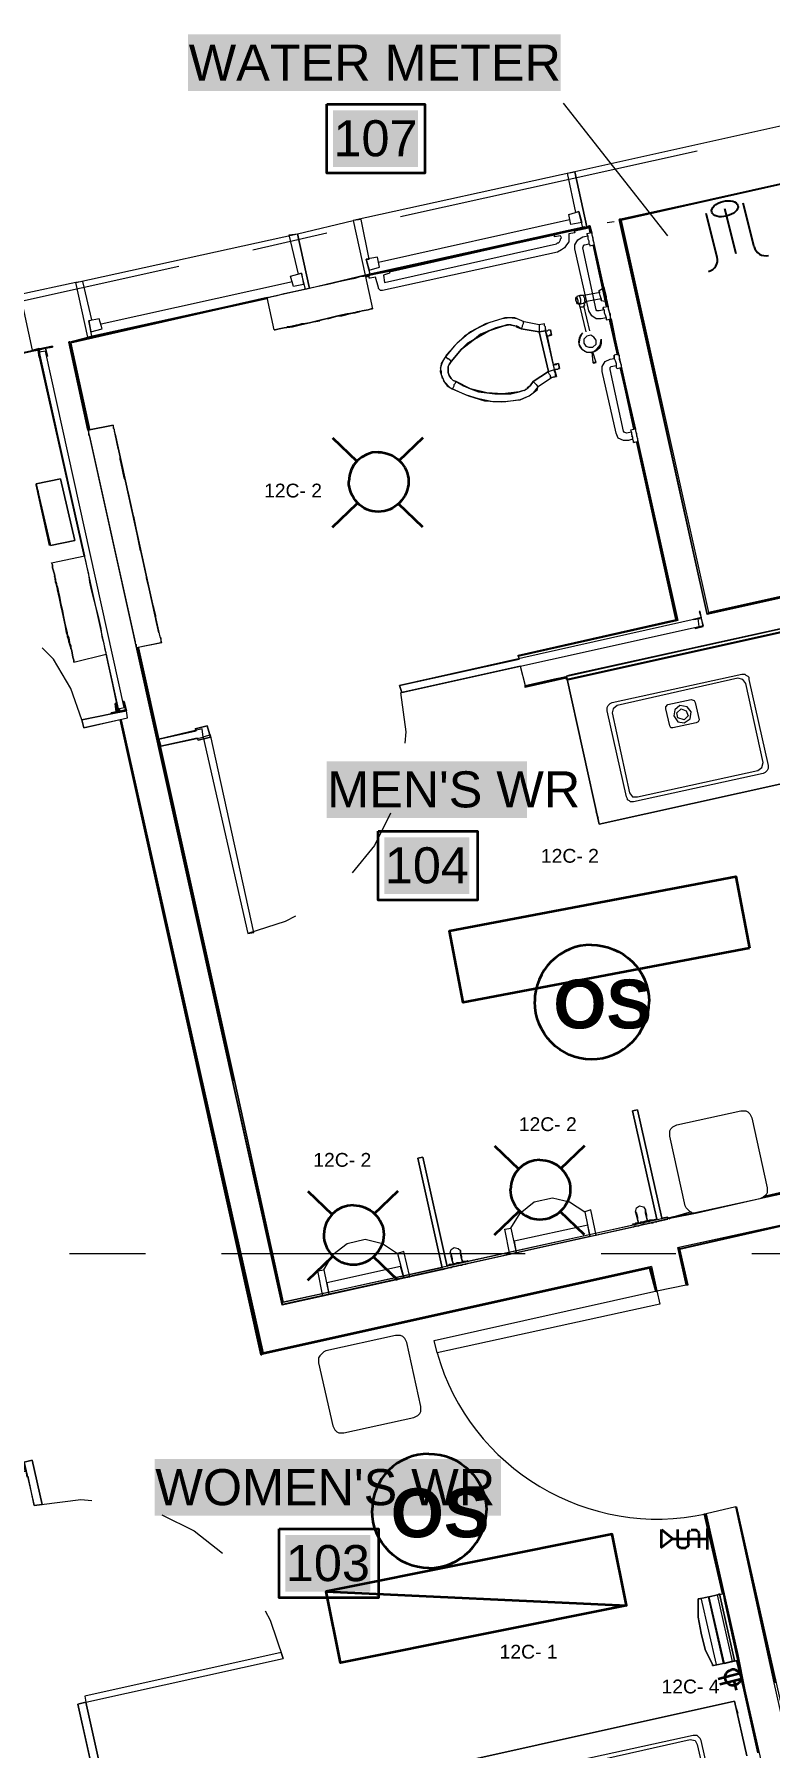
# Model space of a CAD drawing. Header units: inches. Extents: x 14.2 to 49.7, y 0.3 to 22.9.
# Drawn here: x 37.741 to 38.952, y 11.257 to 14.077 of the extents above; entities that cross this region are included whole.
import ezdxf

# ---------------------------------------------------------------- set-up
doc = ezdxf.new("R2010")
doc.units = ezdxf.units.IN
doc.header["$MEASUREMENT"] = 0
for name, color, linetype in [('PDF2_Geometry', 7, 'Continuous'), ('PDF2_Text', 7, 'Continuous'), ('PDF_Text', 7, 'Continuous')]:
    doc.layers.add(name, color=color, linetype=linetype)
doc.layers.add('PDF_Geometry', color=7, linetype='Continuous', true_color=0x777777)
doc.layers.add('PDF_Solid Fills', color=7, linetype='Continuous', true_color=0xffffff)
doc.styles.add('PDF Arial', font='arial.ttf')
doc.styles.add('PDF ArialRoundedMT Bold', font='arialbd.ttf')

msp = doc.modelspace()

# ---------------------------------------------------------------- linework, layer by layer
for p, q in [((38.926, 13.7268), (38.908, 13.7984)), ((38.8654, 13.7098), (38.8474, 13.7815)), ((38.8966, 13.7151), (38.8779, 13.7894))]:
    msp.add_line(p, q)
for centre, start, end in [((38.8464, 13.7051), 284.1049, 14.1049), ((38.9449, 13.7316), 194.1514, 284.1514)]:
    msp.add_arc(centre, 0.0195, start, end)
msp.add_ellipse((38.8779, 13.7894), major_axis=(-0.0216, -0.0054), ratio=0.562044)
at = {"layer": 'PDF2_Geometry', "lineweight": 35}
for points in [[(38.2321, 13.4122), (38.2721, 13.3739)], [(38.3805, 13.4122), (38.3405, 13.3739)], [(38.2321, 13.2656), (38.2721, 13.3039)], [(38.3805, 13.2656), (38.3405, 13.3039)], [(38.4986, 12.2472), (38.5386, 12.2089)], [(38.6469, 12.2472), (38.6069, 12.2089)], [(38.1913, 12.1728), (38.2313, 12.1344)], [(38.3396, 12.1728), (38.2996, 12.1344)], [(38.4986, 12.1005), (38.5386, 12.1389)], [(38.6469, 12.1005), (38.6069, 12.1389)], [(38.1913, 12.0261), (38.2313, 12.0645)], [(38.3396, 12.0261), (38.2996, 12.0645)], [(38.7158, 11.4906), (38.2452, 11.3961), (38.2216, 11.5138), (38.7158, 11.4906), (38.6922, 11.6082), (38.2216, 11.5138)], [(38.7924, 11.6002), (38.8496, 11.6002)], [(38.8005, 11.5914), (38.8005, 11.6156)], [(38.8181, 11.5914), (38.8181, 11.609)], [(38.8313, 11.6149), (38.8225, 11.6149)], [(38.8357, 11.5856), (38.8357, 11.609)], [(38.8496, 11.5827), (38.8496, 11.6171)], [(38.8049, 11.5856), (38.8137, 11.5856)], [(38.8672, 11.3702), (38.9024, 11.3794)], [(38.8696, 11.361), (38.9048, 11.3701)], [(38.8972, 11.3514), (38.8931, 11.3671)]]:
    msp.add_lwpolyline(points, dxfattribs=at)
for points in [[(38.9184, 12.5726), (38.4468, 12.4833), (38.4245, 12.6012), (38.8961, 12.6905)], [(38.7734, 11.6156), (38.7924, 11.6002), (38.7734, 11.5863)]]:
    msp.add_lwpolyline(points, close=True, dxfattribs=at)
for centre, radius, start, end in [((38.3072, 13.3406), 0.0484, 90.0411, 179.9589), ((38.6581, 12.4847), 0.0932, 89.9056, 180.0944), ((38.6572, 12.4856), 0.096, 270.6194, 359.3806), ((38.5736, 12.1755), 0.0484, 90.0411, 179.9589), ((38.2663, 12.1011), 0.0484, 90.0411, 179.9589), ((38.3903, 11.6472), 0.0932, 89.9056, 180.0944), ((38.3894, 11.6481), 0.096, 270.6194, 359.3806), ((38.8915, 11.372), 0.0132, 14.3554, 104.8349)]:
    msp.add_arc(centre, radius, start, end, dxfattribs=at)
for points in [[(38.3071, 13.3889), (38.3338, 13.3889), (38.3571, 13.3673), (38.3571, 13.3406)], [(38.3071, 13.2906), (38.2805, 13.2906), (38.2588, 13.3139), (38.2588, 13.3406)], [(38.3571, 13.3406), (38.3571, 13.3139), (38.3338, 13.2906), (38.3071, 13.2906)], [(38.6582, 12.5778), (38.7099, 12.5778), (38.7532, 12.5362), (38.7532, 12.4845)], [(38.6582, 12.3895), (38.6066, 12.3895), (38.5649, 12.4328), (38.5649, 12.4845)], [(38.5735, 12.2239), (38.6002, 12.2239), (38.6235, 12.2022), (38.6235, 12.1755)], [(38.5735, 12.1255), (38.5469, 12.1255), (38.5252, 12.1489), (38.5252, 12.1755)], [(38.6235, 12.1755), (38.6235, 12.1489), (38.6002, 12.1255), (38.5735, 12.1255)], [(38.2663, 12.1494), (38.293, 12.1494), (38.3163, 12.1278), (38.3163, 12.1011)], [(38.2663, 12.0511), (38.2396, 12.0511), (38.218, 12.0745), (38.218, 12.1011)], [(38.3163, 12.1011), (38.3163, 12.0745), (38.293, 12.0511), (38.2663, 12.0511)], [(38.3905, 11.7404), (38.4421, 11.7404), (38.4855, 11.6987), (38.4855, 11.6471)], [(38.3905, 11.5521), (38.3388, 11.5521), (38.2971, 11.5954), (38.2971, 11.6471)], [(38.8049, 11.5856), (38.802, 11.5863), (38.8005, 11.5885), (38.8005, 11.5914)], [(38.8181, 11.5914), (38.8173, 11.5885), (38.8159, 11.5863), (38.813, 11.5856)], [(38.8181, 11.6098), (38.8181, 11.612), (38.8195, 11.6134), (38.821, 11.6149)], [(38.8305, 11.6149), (38.8327, 11.6142), (38.8342, 11.612), (38.8349, 11.6098)], [(38.879, 11.3687), (38.8771, 11.3759), (38.881, 11.3829), (38.8881, 11.3848)], [(38.8947, 11.3595), (38.8875, 11.3577), (38.8808, 11.3616), (38.879, 11.3687)], [(38.9042, 11.3753), (38.9061, 11.3682), (38.9018, 11.3614), (38.8947, 11.3595)]]:
    msp.add_open_spline(points, degree=3, dxfattribs=at)
at = {"layer": 'PDF_Geometry', "color": 7, "lineweight": 35}
for points in [[(38.2225, 13.9615), (38.3841, 13.9615), (38.3841, 13.8482), (38.2225, 13.8482)], [(38.3072, 12.765), (38.4705, 12.765), (38.4705, 12.6516), (38.3072, 12.6516)], [(38.1441, 11.6166), (38.3075, 11.6166), (38.3075, 11.5033), (38.1441, 11.5033)]]:
    msp.add_lwpolyline(points, close=True, dxfattribs=at)
at = {"layer": 'PDF_Geometry', "lineweight": 18}
for points in [[(38.5408, 13.0366), (38.5491, 13.0049), (38.8358, 13.0683), (39.2274, 13.1549), (39.4257, 12.2683), (39.3841, 12.26), (39.3957, 12.2116), (39.4357, 12.22), (39.5457, 11.7266), (39.5941, 11.7366), (39.4841, 12.2316), (39.8807, 12.3199), (40.099, 11.335), (40.1524, 11.3467), (39.9274, 12.3549), (39.7691, 13.0649), (40.1307, 13.1449), (40.1157, 13.2149), (39.7541, 13.1332), (39.5707, 13.9649)], [(39.7491, 12.8849), (39.8657, 12.3666), (39.4724, 12.28), (39.2657, 13.2149), (39.2174, 13.2032), (38.8491, 13.1216), (38.7041, 13.7716), (39.0708, 13.8532), (39.0508, 13.9432), (38.6308, 13.8499), (38.6508, 13.7599), (38.6558, 13.7616), (38.8008, 13.1116), (38.5374, 13.0533), (38.5391, 13.0483)], [(37.8841, 12.9483), (38.1175, 11.9066), (38.1641, 11.9166), (38.7574, 12.0483), (38.7658, 12.0083), (38.8141, 12.0183), (38.8008, 12.08), (39.0291, 12.13), (39.0191, 12.1783), (38.7891, 12.1283), (38.7408, 12.1166), (38.1491, 11.985), (37.7975, 13.5699), (37.8291, 13.5782), (37.8091, 13.6682), (37.7175, 13.6482), (37.7375, 13.5566), (37.7491, 13.5599), (37.7491, 13.5582)], [(37.7491, 13.5566), (37.7508, 13.5532)], [(37.8808, 12.9666), (37.8825, 12.9633)]]:
    msp.add_lwpolyline(points, dxfattribs=at)
at = {"layer": 'PDF_Geometry', "color": 7, "lineweight": 18}
msp.add_lwpolyline([(38.7841, 13.7449), (38.6124, 13.9632)], dxfattribs=at)
at = {"layer": 'PDF_Geometry', "lineweight": 9}
for points in [[(38.3441, 13.7766), (38.8324, 13.8849)], [(38.6474, 13.7599), (38.2858, 13.6799), (38.6508, 13.7599), (38.6308, 13.8499), (38.2658, 13.7699), (38.2858, 13.6799), (38.2975, 13.6249)], [(38.7858, 13.7899), (39.0708, 13.8532), (39.0708, 13.8516), (38.7041, 13.7716), (38.8491, 13.1216)], [(39.2641, 13.2166), (38.8508, 13.1249), (38.8508, 13.1232), (38.8491, 13.1232), (38.7058, 13.7716), (39.0708, 13.8516), (38.7074, 13.7699), (38.8508, 13.1249), (38.8508, 13.1232), (38.8491, 13.1232), (38.7058, 13.7732)], [(38.2925, 13.6799), (38.2858, 13.6782), (38.6558, 13.7599), (38.6574, 13.7499), (38.6541, 13.7616)], [(38.6558, 13.7616), (38.6591, 13.7499), (38.6508, 13.7482)], [(38.6841, 13.7666), (38.6958, 13.7682)], [(38.1008, 13.7216), (38.2225, 13.7499)], [(38.3258, 13.6866), (38.5974, 13.7466), (38.3258, 13.6849)], [(38.6558, 13.7599), (38.6291, 13.7549)], [(38.6308, 13.7532), (38.6541, 13.7582), (38.6558, 13.7499)], [(38.6824, 13.6099), (38.6741, 13.6082), (38.6658, 13.6082), (38.6591, 13.6132), (38.6541, 13.6216), (38.6308, 13.7232), (38.6308, 13.7299), (38.6358, 13.7382), (38.6441, 13.7432), (38.6524, 13.7449), (38.6508, 13.7482), (38.6524, 13.7449), (38.6524, 13.7399), (38.6541, 13.7366), (38.6541, 13.7316), (38.6558, 13.7299), (38.6558, 13.7282), (38.6624, 13.7299), (38.6858, 13.6282), (38.6774, 13.6266)], [(38.6591, 13.7499), (38.6591, 13.7466), (38.6608, 13.7416), (38.6608, 13.7382), (38.6624, 13.7332), (38.6624, 13.7316), (38.6624, 13.7299)], [(38.6791, 13.6232), (38.6708, 13.6216), (38.6674, 13.6216), (38.6658, 13.6232), (38.6441, 13.7249), (38.6458, 13.7299), (38.6474, 13.7299), (38.6541, 13.7316), (38.6558, 13.7299), (38.6558, 13.7282)], [(38.6608, 13.7299), (38.6824, 13.6282)], [(37.4908, 13.5866), (37.9791, 13.6949)], [(38.1241, 13.6432), (38.1258, 13.6432), (38.1325, 13.6449), (38.1408, 13.6466), (38.1525, 13.6499), (38.1675, 13.6532), (38.1825, 13.6566), (38.2291, 13.6666), (38.2425, 13.6699), (38.2575, 13.6732), (38.2691, 13.6749), (38.2791, 13.6782), (38.2841, 13.6782), (38.2858, 13.6799)], [(38.2925, 13.6782), (38.2875, 13.6766)], [(38.6724, 13.6516), (38.6458, 13.6466), (38.6391, 13.6466), (38.6341, 13.6449), (38.6341, 13.6432), (38.6324, 13.6432)], [(38.6474, 13.6366), (38.6741, 13.6416), (38.6741, 13.6382), (38.6741, 13.6416), (38.6724, 13.6466), (38.6708, 13.6532), (38.6708, 13.6549), (38.6791, 13.6599)], [(38.6708, 13.6549), (38.6708, 13.6532)], [(37.9491, 13.0749), (37.9091, 13.0666), (37.9091, 13.0683), (37.9091, 13.0699), (37.9091, 13.0716), (37.9075, 13.0733), (37.9075, 13.0766), (37.8325, 13.4149), (37.8308, 13.4166), (37.8308, 13.4199), (37.8308, 13.4216), (37.8308, 13.4232), (37.8291, 13.4249), (37.7975, 13.5699), (38.1241, 13.6416), (37.7991, 13.5699), (37.8308, 13.4249), (37.7991, 13.5716)], [(38.1241, 13.6416), (37.8008, 13.5682), (37.8325, 13.4249)], [(38.1358, 13.5899), (38.1241, 13.6432), (37.8575, 13.5832)], [(38.6341, 13.6449), (38.6341, 13.6432), (38.6358, 13.6382), (38.6358, 13.6349), (38.6374, 13.6316), (38.6424, 13.6332), (38.6491, 13.6349), (38.6474, 13.6366), (38.6474, 13.6416), (38.6458, 13.6449), (38.6458, 13.6466)], [(38.6341, 13.6332), (38.6358, 13.6332)], [(38.6374, 13.6332), (38.6391, 13.6282), (38.6491, 13.5866)], [(38.6408, 13.6349), (38.6408, 13.6399), (38.6391, 13.6449), (38.6391, 13.6466)], [(38.6391, 13.6282), (38.6408, 13.6282), (38.6458, 13.6282), (38.6474, 13.6299), (38.6458, 13.6349)], [(38.6558, 13.5882), (38.6458, 13.6299)], [(38.6741, 13.6382), (38.6841, 13.6366)], [(38.6774, 13.6249), (38.6774, 13.6266), (38.6774, 13.6249), (38.6791, 13.6232), (38.6791, 13.6182), (38.6808, 13.6149), (38.6824, 13.6099), (38.6824, 13.6066), (38.6908, 13.6082), (38.7024, 13.5499), (38.6958, 13.5482)], [(38.6858, 13.6282), (38.6858, 13.6266), (38.6858, 13.6249), (38.6874, 13.6199), (38.6891, 13.6166), (38.6891, 13.6116), (38.6891, 13.6082), (38.6908, 13.6082)], [(38.5824, 13.5916), (38.5824, 13.5882), (38.5824, 13.5916), (38.5824, 13.5949), (38.5808, 13.5966), (38.5808, 13.5982), (38.5808, 13.5999), (38.5724, 13.5982), (38.5474, 13.6032), (38.5324, 13.6099), (38.5158, 13.6099), (38.5108, 13.6082), (38.4841, 13.5999), (38.4591, 13.5866), (38.4374, 13.5682), (38.4191, 13.5482), (38.4174, 13.5449), (38.4108, 13.5349), (38.4091, 13.5216), (38.4108, 13.5166), (38.4158, 13.5049), (38.4258, 13.4949), (38.4291, 13.4932), (38.4558, 13.4816), (38.4824, 13.4732), (38.5108, 13.4716), (38.5391, 13.4749), (38.5408, 13.4749), (38.5558, 13.4816), (38.5691, 13.4916), (38.5708, 13.4966), (38.5924, 13.5116), (38.6008, 13.5132), (38.5991, 13.5132), (38.5991, 13.5149), (38.5991, 13.5166), (38.5991, 13.5182), (38.5974, 13.5216), (38.5974, 13.5249), (38.6058, 13.5266), (38.6041, 13.5266), (38.6024, 13.5249), (38.6008, 13.5249), (38.5991, 13.5249), (38.5974, 13.5249), (38.5958, 13.5332), (38.5858, 13.5799), (38.5824, 13.5882), (38.5724, 13.5866), (38.5874, 13.5216), (38.5974, 13.5249), (38.5824, 13.5882), (38.5858, 13.5882), (38.5874, 13.5899), (38.5891, 13.5899), (38.5908, 13.5899), (38.5924, 13.5816), (38.5908, 13.5899)], [(38.5474, 13.6032), (38.5358, 13.6082), (38.5241, 13.6099), (38.5108, 13.6082), (38.4891, 13.6016), (38.4691, 13.5916), (38.4491, 13.5799), (38.4324, 13.5632), (38.4174, 13.5449), (38.4191, 13.5449), (38.4208, 13.5432), (38.4224, 13.5432), (38.4241, 13.5416), (38.4258, 13.5399), (38.4274, 13.5382)], [(38.5724, 13.5982), (38.5474, 13.6032), (38.5458, 13.6032), (38.5458, 13.6016), (38.5458, 13.5999), (38.5441, 13.5966), (38.5441, 13.5949), (38.5424, 13.5916), (38.5374, 13.5949), (38.5308, 13.5966), (38.5258, 13.5982), (38.5191, 13.5982), (38.5141, 13.5966), (38.5008, 13.5932), (38.4891, 13.5882), (38.4758, 13.5832), (38.4658, 13.5749), (38.4541, 13.5682), (38.4441, 13.5582), (38.4358, 13.5482), (38.4274, 13.5382), (38.4241, 13.5332), (38.4224, 13.5299), (38.4224, 13.5249), (38.4224, 13.5199), (38.4241, 13.5149), (38.4274, 13.5099), (38.4308, 13.5066), (38.4358, 13.5049), (38.4591, 13.4932), (38.4858, 13.4866), (38.5108, 13.4849), (38.4858, 13.4866), (38.4591, 13.4932), (38.4358, 13.5049), (38.4474, 13.4982), (38.4591, 13.4932), (38.4724, 13.4882), (38.4858, 13.4866), (38.4991, 13.4849), (38.5124, 13.4849), (38.5258, 13.4849), (38.5391, 13.4882), (38.5124, 13.4849), (38.5391, 13.4882), (38.5441, 13.4899), (38.5391, 13.4882), (38.5124, 13.4849), (38.4858, 13.4866), (38.4591, 13.4932), (38.4358, 13.5049), (38.4308, 13.5066), (38.4274, 13.5099), (38.4241, 13.5149), (38.4224, 13.5199), (38.4224, 13.5249), (38.4224, 13.5299), (38.4241, 13.5332), (38.4274, 13.5382), (38.4441, 13.5582), (38.4658, 13.5749), (38.4891, 13.5882), (38.5141, 13.5966), (38.5224, 13.5982), (38.5141, 13.5966), (38.4891, 13.5882), (38.4658, 13.5749), (38.4441, 13.5582), (38.4274, 13.5382), (38.4441, 13.5582), (38.4658, 13.5749), (38.4891, 13.5882), (38.5141, 13.5966), (38.5224, 13.5982)], [(38.5241, 13.5982), (38.5324, 13.5966)], [(38.5708, 13.4966), (38.5924, 13.5116), (38.5908, 13.5116), (38.5908, 13.5149), (38.5891, 13.5166), (38.5874, 13.5199), (38.5874, 13.5216), (38.5624, 13.5049), (38.5574, 13.4982), (38.5524, 13.4949), (38.5574, 13.4982), (38.5624, 13.5049), (38.5874, 13.5216), (38.5724, 13.5866), (38.5424, 13.5916), (38.5341, 13.5966)], [(38.5424, 13.5916), (38.5341, 13.5949), (38.5424, 13.5916), (38.5724, 13.5866)], [(38.5808, 13.5999), (38.5724, 13.5982), (38.5724, 13.5966), (38.5724, 13.5949), (38.5724, 13.5932), (38.5724, 13.5899), (38.5724, 13.5866), (38.5824, 13.5882)], [(38.6808, 13.6149), (38.6808, 13.6166)], [(38.6824, 13.6082), (38.6824, 13.6066)], [(38.6874, 13.6066), (38.7008, 13.5482)], [(38.6424, 13.5832), (38.6391, 13.5766), (38.6374, 13.5666), (38.6424, 13.5582), (38.6508, 13.5532), (38.6591, 13.5532), (38.6608, 13.5366), (38.6624, 13.5349)], [(37.7491, 13.5599), (37.7491, 13.5582), (37.3708, 13.4749)], [(37.7591, 13.5599), (37.7475, 13.5566), (37.7358, 13.5549), (37.7475, 13.5566), (37.7491, 13.5566), (37.7475, 13.5566), (37.3742, 13.4732)], [(37.7691, 13.2066), (37.8241, 13.2182), (37.7508, 13.5449), (37.7491, 13.5449), (37.7475, 13.5566), (37.7358, 13.5549), (37.7475, 13.5566), (37.7475, 13.5582), (37.7358, 13.5549), (37.7475, 13.5582), (37.7575, 13.5599)], [(37.7475, 13.5582), (37.7358, 13.5549), (37.7475, 13.5582)], [(37.7475, 13.5599), (37.7475, 13.5582), (37.7491, 13.5582), (37.7475, 13.5582), (37.7708, 13.5632), (37.7708, 13.5616), (37.7591, 13.5599), (37.7625, 13.5466), (37.7608, 13.5466)], [(37.7491, 13.5532), (37.7491, 13.5566), (37.7491, 13.5532), (37.8791, 12.9666), (37.8891, 12.9683), (37.7591, 13.5549), (37.7491, 13.5532), (37.7508, 13.5532), (37.7491, 13.5566)], [(37.7491, 13.5449), (37.8225, 13.2182)], [(38.4174, 13.5449), (38.4124, 13.5366), (38.4091, 13.5266)], [(38.6591, 13.5532), (38.6591, 13.5532)], [(38.6591, 13.5532), (38.6608, 13.5532), (38.6591, 13.5532)], [(38.6608, 13.5532), (38.6608, 13.5532)], [(38.6608, 13.5532), (38.6608, 13.5532)], [(38.6658, 13.5366), (38.6658, 13.5366)], [(38.7258, 13.4099), (38.7191, 13.4082), (38.7108, 13.4082), (38.7024, 13.4116), (38.6991, 13.4199), (38.6758, 13.5216), (38.6758, 13.5299), (38.6808, 13.5382), (38.6891, 13.5416), (38.6958, 13.5432), (38.6958, 13.5466), (38.6958, 13.5482), (38.6958, 13.5466), (38.6958, 13.5432), (38.6974, 13.5399), (38.6991, 13.5349), (38.6991, 13.5316), (38.6991, 13.5282), (38.7008, 13.5266), (38.7074, 13.5282), (38.7308, 13.4266), (38.7224, 13.4249), (38.7241, 13.4216), (38.7241, 13.4182), (38.7258, 13.4132), (38.7258, 13.4099), (38.7274, 13.4066), (38.7274, 13.4049), (38.7274, 13.4066), (38.7274, 13.4082)], [(38.7024, 13.5499), (38.7041, 13.5482), (38.7041, 13.5449), (38.7041, 13.5416), (38.7058, 13.5366), (38.7074, 13.5332), (38.7074, 13.5299), (38.7074, 13.5282)], [(38.4108, 13.5232), (38.4108, 13.5166), (38.4124, 13.5099)], [(38.5874, 13.5216), (38.5974, 13.5249), (38.6008, 13.5132), (38.5924, 13.5116)], [(38.7241, 13.4216), (38.7158, 13.4199), (38.7124, 13.4216), (38.7108, 13.4232), (38.6891, 13.5249), (38.6891, 13.5282), (38.6908, 13.5299), (38.6991, 13.5316), (38.6991, 13.5282), (38.7008, 13.5266)], [(38.7058, 13.5282), (38.7274, 13.4266)], [(38.4141, 13.5066), (38.4208, 13.4982), (38.4291, 13.4932), (38.4308, 13.4949), (38.4324, 13.4982), (38.4324, 13.4999), (38.4341, 13.5016), (38.4358, 13.5049)], [(38.5524, 13.4799), (38.5408, 13.4749), (38.5174, 13.4716), (38.4958, 13.4716), (38.4724, 13.4766), (38.4508, 13.4832), (38.4291, 13.4932)], [(38.5391, 13.4882), (38.5441, 13.4899), (38.5491, 13.4916), (38.5541, 13.4949), (38.5591, 13.4999), (38.5624, 13.5049), (38.5641, 13.5032), (38.5658, 13.5016), (38.5674, 13.4999), (38.5691, 13.4982), (38.5708, 13.4966), (38.5624, 13.4866)], [(37.8741, 13.4199), (37.8708, 13.4332), (37.8708, 13.4316), (37.8708, 13.4299), (37.8708, 13.4282), (37.8725, 13.4266), (37.8725, 13.4232), (37.9475, 13.0849), (37.9491, 13.0833), (37.9491, 13.0799), (37.9491, 13.0783), (37.9491, 13.0766), (37.9508, 13.0749), (37.9475, 13.0883)], [(38.7308, 13.4266), (38.7308, 13.4232), (38.7324, 13.4199), (38.7324, 13.4149), (38.7341, 13.4116), (38.7341, 13.4082), (38.7341, 13.4066)], [(37.9458, 13.0916), (37.8741, 13.4182)], [(38.7858, 13.1082), (38.5374, 13.0533), (38.5374, 13.0549), (38.7974, 13.1132), (38.7991, 13.1116), (38.7974, 13.1132), (38.7324, 13.4066)], [(38.7258, 13.4132), (38.7241, 13.4149)], [(38.7274, 13.4049), (38.7341, 13.4066), (38.8008, 13.1116)], [(37.7658, 13.2349), (37.7441, 13.3349), (37.7658, 13.2349)], [(37.7625, 13.2499), (37.7475, 13.3199), (37.7625, 13.2499)], [(37.9158, 13.2266), (37.9041, 13.2832), (37.9158, 13.2266)], [(37.8058, 13.0433), (37.8591, 13.0566), (37.8591, 13.0583), (37.8575, 13.0633), (37.8558, 13.0733), (37.8525, 13.0849), (37.8508, 13.0983), (37.8475, 13.1132), (37.8358, 13.1599), (37.8325, 13.1749), (37.8308, 13.1882), (37.8275, 13.2016), (37.8258, 13.2099), (37.8241, 13.2166), (37.8241, 13.2182)], [(38.8491, 13.1232), (39.2657, 13.2149), (38.8491, 13.1232)], [(39.2657, 13.2149), (38.8758, 13.1282)], [(39.2507, 13.0516), (39.2274, 13.1549), (39.2274, 13.1499), (39.2274, 13.1549), (39.2274, 13.1499), (39.2274, 13.1549), (39.2491, 13.0516), (39.2274, 13.1549), (38.6174, 13.0199), (38.6708, 12.7766), (38.6174, 13.0199), (38.6224, 13.0216), (39.2207, 13.1532), (38.8358, 13.0683)], [(38.5408, 13.0366), (38.3458, 12.9933), (38.8358, 13.1016), (38.8341, 13.1149), (38.3425, 13.0049), (38.3458, 12.9933), (38.3425, 13.0049), (38.5391, 13.0483)], [(38.5374, 13.0533), (38.7991, 13.1116), (38.5374, 13.0533)], [(37.8191, 12.9483), (37.8008, 12.9999), (37.7725, 13.0483), (37.7541, 13.0666)], [(37.8825, 12.9633), (37.8808, 12.9666), (37.8791, 12.9666), (37.8591, 13.0566), (37.8791, 12.9616)], [(37.9508, 13.0749), (37.9091, 13.0666), (38.0675, 12.3549), (38.1491, 11.9883), (38.1491, 11.9866), (38.7841, 12.1266), (38.7841, 12.13), (38.7841, 12.1283)], [(37.9125, 13.0666), (38.0725, 12.3449)], [(38.5374, 13.0533), (38.5374, 13.0533)], [(38.6174, 13.0166), (38.5491, 13.0016), (38.5491, 13.0033), (38.6174, 13.0183), (38.5491, 13.0033), (38.5491, 13.0049), (38.6024, 13.0166)], [(38.6174, 13.0199), (38.6174, 13.0149), (38.6174, 13.0199)], [(38.6224, 13.0149), (38.6174, 13.0149), (38.6224, 13.0149)], [(38.7558, 12.0466), (38.1158, 11.905), (38.1158, 11.9033), (38.1141, 11.9033), (37.8825, 12.9483), (37.8225, 12.9349), (37.8941, 12.9516), (37.8925, 12.9633), (37.8191, 12.9483), (37.8225, 12.9349), (37.8191, 12.9483), (37.8675, 12.9583), (37.8675, 12.9599), (37.8758, 12.9616), (37.8741, 12.9749), (37.8758, 12.9749), (37.8775, 12.9616), (37.8908, 12.9649)], [(37.8875, 12.9766), (37.8908, 12.9649), (37.8775, 12.9616), (37.8758, 12.9749), (37.8741, 12.9749), (37.8758, 12.9616), (37.8675, 12.9599), (37.8675, 12.9583), (37.8925, 12.9633), (37.8891, 12.9783), (37.8875, 12.9783), (37.8891, 12.9783), (37.8925, 12.9633)], [(38.3441, 12.9933), (38.3525, 12.9283), (38.3508, 12.9099)], [(38.7574, 12.0483), (38.1175, 11.9066), (37.8841, 12.9483), (38.1158, 11.905), (37.8841, 12.9483)], [(38.7941, 12.9549), (38.8008, 12.9449), (38.8108, 12.9433), (38.8208, 12.9499), (38.8224, 12.9616)], [(38.0091, 12.9183), (37.9491, 12.9049), (38.0191, 12.9199), (38.0175, 12.9333), (37.9458, 12.9166), (37.9491, 12.9049), (37.9458, 12.9166), (38.0075, 12.9299)], [(38.0058, 12.9333), (38.0258, 12.9383), (38.0058, 12.9333)], [(38.0091, 12.9183), (38.0108, 12.9149), (38.0091, 12.9183)], [(38.0108, 12.9149), (38.0308, 12.9199), (38.0108, 12.9149)], [(38.1708, 12.6249), (38.1541, 12.6166), (38.0925, 12.5966), (38.1025, 12.5983), (38.0308, 12.9233), (38.0191, 12.9199), (38.0925, 12.5966)], [(38.3275, 12.7949), (38.3008, 12.7416), (38.2641, 12.6966)], [(38.6658, 12.7966), (38.6691, 12.7866), (38.6658, 12.7966)], [(38.0708, 12.3549), (38.1508, 11.99), (38.0708, 12.3549), (38.0675, 12.3549)], [(38.5258, 12.1116), (38.5408, 12.1366), (38.5641, 12.155), (38.5941, 12.1616), (38.6224, 12.155), (38.6474, 12.1383)], [(38.9441, 12.165), (39.0174, 12.1816), (39.0174, 12.18), (39.0191, 12.1783), (38.9358, 12.16)], [(38.4124, 12.0466), (38.1508, 11.99), (38.7841, 12.13), (38.7741, 12.1283)], [(38.7308, 12.1383), (38.7324, 12.145), (38.7374, 12.1483), (38.7441, 12.1466), (38.7474, 12.1416), (38.7474, 12.14), (38.7491, 12.1333), (38.7491, 12.13), (38.7508, 12.1233), (38.7491, 12.13), (38.7474, 12.1366), (38.7474, 12.1416)], [(38.7658, 12.1266), (38.7591, 12.125)], [(38.8224, 12.1383), (38.7924, 12.13), (38.7841, 12.1283), (38.7908, 12.13), (38.8258, 12.1366), (38.7908, 12.13)], [(38.8324, 12.1366), (38.7908, 12.1283), (38.7908, 12.13), (38.7858, 12.1283)], [(38.7891, 12.1283), (38.7858, 12.1266)], [(38.7658, 12.1216), (38.7608, 12.1216), (38.7591, 12.12), (38.7558, 12.12), (38.7524, 12.12), (38.7491, 12.1183), (38.7441, 12.1183), (38.7391, 12.1166), (38.7358, 12.115), (38.7324, 12.115), (38.7291, 12.115), (38.7274, 12.1133), (38.4558, 12.0533), (38.4541, 12.0533), (38.4508, 12.0516), (38.4474, 12.0516), (38.4441, 12.05), (38.4391, 12.05), (38.4358, 12.0483), (38.4308, 12.0483), (38.4274, 12.0466), (38.4258, 12.0466), (38.4241, 12.0466), (38.4208, 12.045), (38.4124, 12.0433), (38.1491, 11.985)], [(38.7274, 12.1166), (38.4541, 12.0566)], [(38.7341, 12.12), (38.7308, 12.12), (38.7291, 12.1183), (38.7274, 12.1183), (38.7258, 12.1183), (38.7274, 12.1183), (38.7291, 12.1183), (38.7308, 12.12), (38.7341, 12.12), (38.7358, 12.12)], [(38.7591, 12.125), (38.7591, 12.125)], [(38.7591, 12.125), (38.7591, 12.125)], [(38.7608, 12.1216), (38.7608, 12.1216)], [(38.7608, 12.1216), (38.7608, 12.1216)], [(38.7658, 12.1233), (38.7741, 12.125)], [(38.7658, 12.1233), (38.7658, 12.1233)], [(38.7741, 12.125), (38.7741, 12.125)], [(38.8141, 12.0183), (38.8158, 12.0183), (38.8174, 12.0183), (38.8041, 12.0783), (39.0091, 12.125), (39.0091, 12.1233), (38.8041, 12.0766), (38.8041, 12.0783), (39.0091, 12.125), (38.8024, 12.08), (38.8041, 12.0783)], [(37.7991, 12.07), (37.9241, 12.07)], [(38.0491, 12.07), (38.5491, 12.07)], [(38.2175, 12.0433), (38.2325, 12.0683), (38.2558, 12.0866), (38.2858, 12.0933), (38.3141, 12.0866), (38.3391, 12.07)], [(38.4258, 12.0716), (38.4274, 12.0766), (38.4324, 12.08), (38.4391, 12.0783), (38.4424, 12.075), (38.4424, 12.0716), (38.4441, 12.065), (38.4441, 12.0616), (38.4458, 12.0566), (38.4441, 12.0616), (38.4424, 12.07), (38.4424, 12.0733), (38.4424, 12.075)], [(38.6741, 12.07), (38.7974, 12.07)], [(38.8024, 12.08), (38.8158, 12.0183), (38.8024, 12.08)], [(38.9224, 12.07), (39.4224, 12.07)], [(38.4224, 12.05), (38.4208, 12.0483)], [(38.4308, 12.0516), (38.4258, 12.0516), (38.4241, 12.0516), (38.4224, 12.05), (38.4241, 12.0516), (38.4258, 12.0516), (38.4308, 12.0516), (38.4308, 12.0533), (38.4308, 12.0516), (38.4258, 12.0516), (38.4241, 12.0516), (38.4224, 12.05), (38.4241, 12.0516), (38.4258, 12.0516), (38.4308, 12.0516), (38.4341, 12.0533), (38.4374, 12.055), (38.4408, 12.055), (38.4424, 12.055), (38.4441, 12.055)], [(38.4224, 12.05), (38.4224, 12.05)], [(38.4224, 12.05), (38.4224, 12.05)], [(38.4324, 12.0533), (38.4341, 12.0533), (38.4358, 12.0533), (38.4374, 12.055), (38.4424, 12.055), (38.4458, 12.0566), (38.4508, 12.0566), (38.4524, 12.0566), (38.4541, 12.0583), (38.4524, 12.0566), (38.4508, 12.0566), (38.4458, 12.0566)], [(38.7658, 12.0083), (38.7641, 12.0066), (38.7541, 12.045), (38.7558, 12.045), (38.7558, 12.0466), (38.7641, 12.0066)], [(38.7558, 12.0466), (38.7641, 12.0066), (38.7558, 12.0466)], [(38.7641, 12.0066), (38.7641, 12.0066)], [(37.6925, 11.74), (37.6975, 11.7183), (37.7108, 11.7216), (37.7108, 11.7233), (37.7241, 11.7266), (37.7375, 11.73), (37.7541, 11.6566), (37.7375, 11.73), (37.7241, 11.7266), (37.7408, 11.655), (37.7541, 11.6566), (37.7408, 11.655), (37.7308, 11.7033), (37.7291, 11.7016), (37.7275, 11.7116), (37.7141, 11.7083), (37.7141, 11.71), (37.7258, 11.7116), (37.7241, 11.725)], [(37.7525, 11.6566), (37.8175, 11.665), (37.8358, 11.6633)], [(39.0174, 11.105), (38.9591, 11.3633), (38.8958, 11.6533), (38.8974, 11.6533), (38.9608, 11.3633), (38.8974, 11.6533), (38.9624, 11.3633), (39.0024, 11.185), (39.0908, 11.205), (39.0908, 11.2033), (39.0908, 11.2017), (39.0008, 11.1817), (39.0908, 11.2017)], [(38.8974, 11.6533), (38.8974, 11.6533)], [(37.9508, 11.64), (38.0041, 11.6133), (38.0508, 11.5766)], [(38.8741, 11.51), (38.8441, 11.6416), (38.8458, 11.6416), (38.8774, 11.5), (38.8758, 11.51), (38.8991, 11.4), (38.8891, 11.3983), (38.8758, 11.395), (38.8591, 11.3917), (38.8991, 11.4), (38.8974, 11.41)], [(38.8458, 11.6416), (38.8474, 11.6416), (38.8791, 11.5), (38.8991, 11.41), (38.9108, 11.3517), (38.8974, 11.41), (38.8991, 11.41), (38.8974, 11.41), (38.8991, 11.41), (38.8974, 11.41), (38.8774, 11.5)], [(38.8908, 11.3983), (38.8658, 11.5083)], [(38.1208, 11.4816), (38.1291, 11.4666), (38.1508, 11.4033), (38.1475, 11.4133), (37.8241, 11.3417), (37.8258, 11.3317), (38.1508, 11.4033)], [(38.8641, 11.3933), (38.8391, 11.5033)], [(38.8758, 11.395), (38.8508, 11.505)], [(38.8774, 11.395), (38.8524, 11.505)], [(38.9324, 11.2483), (38.9091, 11.3517), (38.8974, 11.4)], [(38.9274, 11.2783), (38.9108, 11.3517), (38.9341, 11.2483), (38.9108, 11.3517), (38.8991, 11.3983)], [(37.6508, 10.8833), (37.8991, 10.9383), (37.6508, 10.8833), (37.8991, 10.94), (37.8125, 11.3283), (37.8258, 11.3317), (37.9125, 10.9417), (37.9558, 10.95), (37.9125, 10.9417), (37.9558, 10.9517)], [(37.9308, 10.86), (37.8258, 11.3317), (37.8125, 11.3283), (37.9175, 10.8567), (37.9308, 10.86), (37.9175, 10.8567)], [(38.8991, 11.3133), (38.8958, 11.3233), (38.8991, 11.3133)], [(38.8708, 11.1267), (38.8391, 11.2683), (38.8374, 11.2717), (38.8358, 11.2733), (38.8341, 11.275), (38.8324, 11.2767), (38.8291, 11.2767), (38.8258, 11.2767), (38.6124, 11.23)]]:
    msp.add_lwpolyline(points, dxfattribs=at)
at = {"layer": 'PDF_Geometry', "lineweight": 13}
for points in [[(38.6508, 13.7599), (38.6441, 13.7582), (38.6374, 13.7849), (38.6324, 13.7832), (38.6191, 13.8482), (38.6308, 13.8499)], [(38.2858, 13.6799), (38.2941, 13.6816), (38.2875, 13.7066), (38.2925, 13.7066), (38.2791, 13.7716), (38.2658, 13.7699)], [(38.3075, 13.7016), (38.6224, 13.7716)], [(38.1941, 13.6582), (38.1875, 13.6566), (38.1808, 13.6832), (38.1758, 13.6816), (38.1608, 13.7466), (38.1741, 13.7482)], [(37.8291, 13.5782), (37.8358, 13.5799), (37.8308, 13.6049), (37.8358, 13.6066), (37.8208, 13.6699), (37.8091, 13.6682)], [(37.8508, 13.5999), (38.1658, 13.6699)]]:
    msp.add_lwpolyline(points, dxfattribs=at)
at = {"layer": 'PDF_Geometry', "lineweight": 18}
for points in [[(38.1741, 13.7482), (38.2658, 13.7699), (38.2858, 13.6799), (38.1941, 13.6582)], [(38.9591, 11.3633), (38.8958, 11.6533), (38.8474, 11.6416), (38.9108, 11.3517), (38.9708, 11.0883), (39.0191, 11.0983)]]:
    msp.add_lwpolyline(points, close=True, dxfattribs=at)
at = {"layer": 'PDF_Geometry', "lineweight": 13}
for points in [[(38.6241, 13.7632), (38.6208, 13.7799), (38.6374, 13.7849), (38.6424, 13.7666)], [(38.3091, 13.6932), (38.3058, 13.7099), (38.2875, 13.7066), (38.2925, 13.6882)], [(38.1675, 13.6616), (38.1625, 13.6782), (38.1808, 13.6832), (38.1841, 13.6649)], [(37.8525, 13.5916), (37.8475, 13.6082), (37.8308, 13.6049), (37.8341, 13.5866)], [(38.7708, 11.9866), (38.4041, 11.9066), (38.3991, 11.9266), (38.7658, 12.0083)]]:
    msp.add_lwpolyline(points, close=True, dxfattribs=at)
at = {"layer": 'PDF_Geometry', "lineweight": 9}
for points in [[(38.1741, 13.7482), (38.1941, 13.6582), (37.8291, 13.5782), (37.8091, 13.6682)], [(38.3258, 13.6866), (38.3258, 13.6832), (38.3158, 13.6799), (38.3175, 13.6682), (38.6008, 13.7316), (38.6024, 13.7332), (38.6041, 13.7332), (38.6058, 13.7349), (38.6074, 13.7382), (38.6074, 13.7399), (38.6091, 13.7416), (38.6074, 13.7449), (38.5974, 13.7432), (38.5974, 13.7466), (38.6291, 13.7549), (38.6308, 13.7499), (38.6208, 13.7482), (38.6208, 13.7466), (38.6208, 13.7416), (38.6208, 13.7349), (38.6174, 13.7299), (38.6141, 13.7249), (38.6091, 13.7216), (38.6024, 13.7182), (38.3141, 13.6549), (38.3125, 13.6549), (38.3108, 13.6549), (38.3091, 13.6566), (38.3075, 13.6582), (38.3075, 13.6599), (38.3025, 13.6766), (38.2941, 13.6749), (38.2925, 13.6749), (38.2925, 13.6799)], [(38.6841, 13.6282), (38.6624, 13.7299)], [(38.6791, 13.6599), (38.6791, 13.6582), (38.6808, 13.6516), (38.6824, 13.6449), (38.6824, 13.6399), (38.6841, 13.6366), (38.6824, 13.6399), (38.6824, 13.6449), (38.6808, 13.6516), (38.6791, 13.6582)], [(38.2408, 13.6132), (38.1941, 13.6016), (38.1791, 13.5982), (38.1658, 13.5949), (38.1525, 13.5932), (38.1441, 13.5916), (38.1375, 13.5899), (38.1358, 13.5899), (38.1375, 13.5899), (38.1441, 13.5916), (38.1525, 13.5932), (38.1658, 13.5949), (38.1791, 13.5982), (38.1941, 13.6016), (38.2408, 13.6132), (38.2558, 13.6166), (38.2691, 13.6182), (38.2808, 13.6216), (38.2908, 13.6232), (38.2958, 13.6249), (38.2975, 13.6249), (38.2958, 13.6249), (38.2908, 13.6232), (38.2808, 13.6216), (38.2691, 13.6182), (38.2558, 13.6166), (38.2408, 13.6132), (38.2508, 13.6149), (38.2591, 13.6166), (38.2675, 13.6182), (38.2725, 13.6199), (38.2758, 13.6199), (38.2775, 13.6216), (38.2758, 13.6199), (38.2725, 13.6199), (38.2675, 13.6182), (38.2591, 13.6166), (38.2508, 13.6149), (38.2408, 13.6132), (38.1941, 13.6016), (38.1841, 13.5999), (38.1758, 13.5982), (38.1675, 13.5966), (38.1608, 13.5949), (38.1575, 13.5949), (38.1558, 13.5932), (38.1575, 13.5949), (38.1608, 13.5949), (38.1675, 13.5966), (38.1758, 13.5982), (38.1841, 13.5999), (38.1941, 13.6016)], [(38.6324, 13.6432), (38.6324, 13.6416), (38.6324, 13.6382), (38.6341, 13.6349), (38.6341, 13.6332), (38.6341, 13.6349), (38.6324, 13.6382), (38.6324, 13.6416)], [(38.6408, 13.6349), (38.6391, 13.6332), (38.6374, 13.6332), (38.6391, 13.6332)], [(38.2108, 13.6049), (38.1941, 13.6016), (38.1875, 13.5999), (38.1808, 13.5999), (38.1758, 13.5982), (38.1708, 13.5966), (38.1675, 13.5966), (38.1691, 13.5966), (38.1725, 13.5982), (38.1775, 13.5982), (38.1841, 13.5999), (38.1908, 13.6016)], [(38.2208, 13.6082), (38.2008, 13.6032), (38.2141, 13.6066), (38.2341, 13.6116)], [(38.2241, 13.6082), (38.2408, 13.6132), (38.2475, 13.6132), (38.2541, 13.6149), (38.2591, 13.6166), (38.2641, 13.6182), (38.2658, 13.6182), (38.2675, 13.6182), (38.2658, 13.6182), (38.2608, 13.6166), (38.2558, 13.6166), (38.2508, 13.6149), (38.2441, 13.6132)], [(38.5324, 13.5966), (38.5241, 13.5982)], [(38.7024, 13.5482), (38.6891, 13.6082)], [(38.5858, 13.5799), (38.5924, 13.5816), (38.5908, 13.5816), (38.5891, 13.5816), (38.5874, 13.5799)], [(38.6658, 13.5732), (38.6624, 13.5782), (38.6574, 13.5816), (38.6508, 13.5799), (38.6458, 13.5749), (38.6458, 13.5682), (38.6491, 13.5632), (38.6541, 13.5616), (38.6608, 13.5616), (38.6658, 13.5666)], [(37.7475, 13.5566), (37.7591, 13.5599), (37.7608, 13.5466), (37.7625, 13.5466), (37.7591, 13.5599), (37.7708, 13.5616), (37.7708, 13.5632), (37.7475, 13.5582), (37.7491, 13.5449), (37.7508, 13.5449)], [(37.7475, 13.5566), (37.7491, 13.5449), (37.7508, 13.5449), (37.7491, 13.5449)], [(38.6641, 13.5366), (38.6658, 13.5366), (38.6641, 13.5366), (38.6624, 13.5349), (38.6641, 13.5366), (38.6658, 13.5366), (38.6641, 13.5366), (38.6608, 13.5366)], [(38.5958, 13.5332), (38.5974, 13.5332), (38.5991, 13.5332), (38.6008, 13.5332), (38.6024, 13.5349), (38.6041, 13.5349)], [(38.6041, 13.5349), (38.6058, 13.5266)], [(38.7291, 13.4266), (38.7058, 13.5282)], [(38.5474, 13.4899), (38.5508, 13.4932)], [(37.8708, 13.4332), (37.8291, 13.4249)], [(37.8741, 13.4182), (37.9458, 13.0916), (37.9408, 13.1132), (37.9408, 13.1199), (37.9391, 13.1266), (37.9375, 13.1332), (37.9358, 13.1382), (37.9308, 13.1616), (37.9291, 13.1682), (37.9275, 13.1749), (37.9258, 13.1816), (37.9258, 13.1866), (37.8958, 13.3216), (37.8941, 13.3282), (37.8925, 13.3349), (37.8908, 13.3416), (37.8891, 13.3466), (37.8841, 13.3699), (37.8825, 13.3766), (37.8825, 13.3832), (37.8808, 13.3899), (37.8791, 13.3949)], [(38.7991, 13.1116), (38.7341, 13.4066)], [(37.8075, 13.2432), (37.7841, 13.3449), (37.7441, 13.3366), (37.7675, 13.2349), (37.8075, 13.2432), (37.7675, 13.2349), (37.7441, 13.3366), (37.7841, 13.3449)], [(37.7475, 13.3199), (37.7475, 13.3232), (37.7475, 13.3249), (37.7475, 13.3232)], [(37.7641, 13.2449), (37.7641, 13.2466), (37.7625, 13.2499), (37.7641, 13.2466)], [(37.7925, 13.1016), (37.7825, 13.1482), (37.7791, 13.1632), (37.7758, 13.1766), (37.7741, 13.1882), (37.7708, 13.1982), (37.7708, 13.2032), (37.7691, 13.2066), (37.7708, 13.2032), (37.7708, 13.1982), (37.7741, 13.1882), (37.7758, 13.1766), (37.7791, 13.1632), (37.7825, 13.1482), (37.7925, 13.1016), (37.7958, 13.0866), (37.7991, 13.0733), (37.8025, 13.0616), (37.8041, 13.0516), (37.8058, 13.0466), (37.8058, 13.0433), (37.8058, 13.0466), (37.8041, 13.0516), (37.8025, 13.0616), (37.7991, 13.0733), (37.7958, 13.0866), (37.7925, 13.1016), (37.7941, 13.0916), (37.7975, 13.0833), (37.7991, 13.0749), (37.8008, 13.0699), (37.8008, 13.0649), (37.8008, 13.0699), (37.7991, 13.0749), (37.7975, 13.0833), (37.7941, 13.0916), (37.7925, 13.1016), (37.7825, 13.1482), (37.7808, 13.1582), (37.7791, 13.1666), (37.7758, 13.1749), (37.7758, 13.1799), (37.7741, 13.1849), (37.7758, 13.1799), (37.7758, 13.1749), (37.7791, 13.1666), (37.7808, 13.1582), (37.7825, 13.1482)], [(37.7858, 13.1316), (37.7825, 13.1482), (37.7808, 13.1549), (37.7791, 13.1616), (37.7791, 13.1666), (37.7775, 13.1716), (37.7775, 13.1749), (37.7758, 13.1749), (37.7775, 13.1732), (37.7775, 13.1699), (37.7791, 13.1649), (37.7808, 13.1582), (37.7825, 13.1516)], [(37.7891, 13.1216), (37.7841, 13.1416), (37.7875, 13.1282), (37.7908, 13.1082)], [(38.6224, 13.0216), (38.6174, 13.0199), (39.2274, 13.1549), (39.2207, 13.1532)], [(38.6224, 13.0149), (38.6174, 13.0149), (39.2274, 13.1499), (39.2224, 13.1482), (38.6224, 13.0149), (39.2224, 13.1482), (39.2274, 13.1499), (38.6174, 13.0149)], [(38.8358, 13.0683), (39.2207, 13.1532), (39.2274, 13.1549)], [(37.7891, 13.1182), (37.7925, 13.1016), (37.7941, 13.0949), (37.7958, 13.0883), (37.7975, 13.0833), (37.7975, 13.0783), (37.7991, 13.0766), (37.7991, 13.0749), (37.7975, 13.0766), (37.7975, 13.0799), (37.7958, 13.0849), (37.7958, 13.0916), (37.7941, 13.0983)], [(38.8424, 13.1032), (38.8291, 13.0999), (38.8291, 13.0983), (38.8424, 13.1016), (38.8374, 13.1266), (38.8358, 13.1266), (38.8391, 13.1166), (38.8258, 13.1132), (38.8391, 13.1149)], [(38.0691, 12.3549), (37.9108, 13.0666)], [(38.6174, 13.0149), (38.6174, 13.0199)], [(38.6174, 13.0149), (38.6174, 13.0199)], [(38.9408, 12.8599), (38.7274, 12.8133), (38.7258, 12.8133), (38.7224, 12.8133), (38.7208, 12.8149), (38.7174, 12.8166), (38.7174, 12.8183), (38.7158, 12.8216), (38.6841, 12.9633), (38.6841, 12.9666), (38.6841, 12.9683), (38.6858, 12.9716), (38.6874, 12.9733), (38.6891, 12.9749), (38.6924, 12.9766), (38.9058, 13.0233), (38.9074, 13.0233), (38.9108, 13.0233), (38.9124, 13.0216), (38.9158, 13.0199), (38.9174, 13.0183), (38.9174, 13.0149), (38.9491, 12.8733), (38.9491, 12.8699), (38.9491, 12.8683), (38.9474, 12.8649), (38.9458, 12.8633), (38.9441, 12.8616)], [(38.9124, 13.0083), (38.9074, 13.0149), (38.8991, 13.0166), (38.7008, 12.9716), (38.6941, 12.9666), (38.6924, 12.9599), (38.7208, 12.8283), (38.7258, 12.8216), (38.7341, 12.8216), (38.9324, 12.8649), (38.9391, 12.8699), (38.9408, 12.8783)], [(37.8825, 12.9633), (37.8775, 12.9616), (37.8758, 12.9749), (37.8741, 12.9749), (37.8758, 12.9616), (37.8675, 12.9599), (37.8675, 12.9583), (37.8675, 12.9599), (37.8758, 12.9616), (37.8741, 12.9749), (37.8758, 12.9749), (37.8775, 12.9616)], [(39.2624, 12.9916), (39.2807, 12.9116), (38.6708, 12.7766), (39.2807, 12.9116)], [(38.8224, 12.9816), (38.8274, 12.9799), (38.8291, 12.9766), (38.8358, 12.9483), (38.8341, 12.9449), (38.8308, 12.9433), (38.7924, 12.9349), (38.7891, 12.9349), (38.7874, 12.9383), (38.7808, 12.9666), (38.7808, 12.9699), (38.7841, 12.9733)], [(37.8808, 12.9633), (37.8791, 12.9666)], [(38.8224, 12.9616), (38.8158, 12.9699), (38.8041, 12.9716), (38.7958, 12.9649), (38.7941, 12.9549), (38.8008, 12.9449), (38.8108, 12.9433), (38.8208, 12.9499)], [(38.8058, 12.9666), (38.8141, 12.9633), (38.8174, 12.9549), (38.8108, 12.9483), (38.8008, 12.9516), (38.7991, 12.9599)], [(38.0058, 12.9333), (38.0075, 12.9299)], [(38.0258, 12.9383), (38.0308, 12.9199)], [(38.7741, 12.1283), (38.7341, 12.3066), (38.7258, 12.3049), (38.7658, 12.1266), (38.7258, 12.3049), (38.7341, 12.3066)], [(38.7991, 12.2816), (38.9041, 12.3049), (38.9074, 12.3049), (38.9124, 12.3049), (38.9158, 12.3033), (38.9191, 12.2999), (38.9208, 12.2966), (38.9224, 12.2933), (38.9474, 12.1783), (38.9474, 12.175), (38.9474, 12.17), (38.9458, 12.1666), (38.9424, 12.1633), (38.9391, 12.1616), (38.9358, 12.16), (38.8324, 12.1366), (38.8274, 12.1366), (38.8241, 12.1366), (38.8208, 12.1383), (38.8174, 12.1416), (38.8141, 12.145), (38.8124, 12.1483), (38.7874, 12.2633), (38.7874, 12.2666), (38.7874, 12.2716), (38.7891, 12.275), (38.7924, 12.2783), (38.7958, 12.28)], [(38.4208, 12.0483), (38.3808, 12.2283), (38.3725, 12.2266), (38.4124, 12.0466), (38.3725, 12.2266), (38.3808, 12.2283)], [(38.9408, 12.1633), (39.0174, 12.18)], [(38.6658, 12.1), (38.6574, 12.1416), (38.6474, 12.1383), (38.6558, 12.0983)], [(38.7358, 12.12), (38.7341, 12.1266), (38.7324, 12.1333), (38.7308, 12.1383), (38.7324, 12.1366), (38.7341, 12.13), (38.7341, 12.1266)], [(38.5241, 12.0683), (38.5158, 12.11), (38.5258, 12.1116), (38.5341, 12.0716)], [(38.6558, 12.0983), (38.6524, 12.1166), (38.5308, 12.09), (38.5341, 12.0716)], [(38.7274, 12.1166), (38.7258, 12.1183)], [(38.7508, 12.1233), (38.7541, 12.125), (38.7574, 12.125), (38.7591, 12.125), (38.7574, 12.125), (38.7541, 12.125)], [(38.3591, 12.0316), (38.3491, 12.0733), (38.3391, 12.07), (38.3491, 12.03)], [(38.4308, 12.0533), (38.4291, 12.0583), (38.4274, 12.065), (38.4274, 12.07), (38.4258, 12.0716), (38.4274, 12.0683), (38.4291, 12.0616), (38.4291, 12.0583)], [(38.1141, 11.9033), (38.1158, 11.9033), (38.1158, 11.905), (38.7558, 12.0466), (38.7558, 12.045), (38.7541, 12.045)], [(38.2158, 12), (38.2075, 12.0416), (38.2175, 12.0433), (38.2258, 12.0033)], [(38.3491, 12.03), (38.3441, 12.0483), (38.2225, 12.0216), (38.2258, 12.0033)], [(38.4458, 12.0566), (38.4508, 12.0566), (38.4524, 12.0566), (38.4541, 12.0583), (38.4524, 12.0566), (38.4508, 12.0566)], [(38.4541, 12.0583), (38.4558, 12.0566)], [(38.3658, 11.8), (38.3691, 11.8016), (38.3725, 11.8033), (38.3758, 11.8066), (38.3775, 11.81), (38.3775, 11.815), (38.3775, 11.8183), (38.3541, 11.9233), (38.3525, 11.9266), (38.3508, 11.93), (38.3475, 11.9333), (38.3441, 11.935), (38.3391, 11.935), (38.3358, 11.935), (38.2208, 11.91), (38.2175, 11.9083), (38.2141, 11.905), (38.2108, 11.9016), (38.2091, 11.8983), (38.2091, 11.895), (38.2091, 11.89), (38.2325, 11.7866), (38.2341, 11.7833), (38.2358, 11.78), (38.2391, 11.7766), (38.2425, 11.775), (38.2475, 11.775), (38.2508, 11.775)], [(38.8508, 11.505), (38.8641, 11.5083), (38.8758, 11.51), (38.8358, 11.5016)], [(38.8658, 11.5083), (38.8524, 11.505), (38.8658, 11.5083), (38.8691, 11.51)], [(38.8691, 11.51), (38.8941, 11.4)], [(38.8358, 11.5016), (38.8341, 11.5016), (38.8341, 11.5), (38.8341, 11.4716), (38.8391, 11.445), (38.8458, 11.4183), (38.8574, 11.3933), (38.8574, 11.3917), (38.8591, 11.3917), (38.8574, 11.3917), (38.8574, 11.3933), (38.8458, 11.4183), (38.8391, 11.445), (38.8341, 11.4716), (38.8341, 11.5), (38.8341, 11.5016)], [(38.8774, 11.5), (38.8791, 11.5), (38.8774, 11.5), (38.8791, 11.5)], [(38.8908, 11.3983), (38.8941, 11.4), (38.8908, 11.3983), (38.8774, 11.395)], [(37.9558, 10.95), (37.9191, 11.1167), (38.8941, 11.3333), (37.9191, 11.1167)], [(38.8941, 11.3333), (38.9141, 11.2433)], [(38.8624, 11.1317), (38.8608, 11.1233), (38.8541, 11.1183), (38.6558, 11.075), (38.6474, 11.0767), (38.6424, 11.0817), (38.6141, 11.2133), (38.6158, 11.22), (38.6208, 11.225), (38.8208, 11.27), (38.8291, 11.2683), (38.8324, 11.2617)]]:
    msp.add_lwpolyline(points, close=True, dxfattribs=at)
for points in [[(38.6658, 13.5366), (38.6608, 13.5532), (38.6674, 13.5582), (38.6724, 13.5649), (38.6741, 13.5749, -1.767143), (38.6441, 13.5849)], [(38.7508, 12.1233), (38.7541, 12.125), (38.7574, 12.125), (38.7591, 12.125), (38.7574, 12.125), (38.7541, 12.125), (38.7508, 12.1233), (38.7474, 12.1233), (38.7424, 12.1216), (38.7408, 12.1216), (38.7391, 12.1216), (38.7374, 12.12), (38.7358, 12.12, 0.010637), (38.7424, 12.1216), (38.7458, 12.1216), (38.7474, 12.1233), (38.7491, 12.1233)]]:
    msp.add_lwpolyline(points, format="xyb", dxfattribs=at)
msp.add_arc((38.7668, 12.0101), 0.3772, 195.9277, 282.335, dxfattribs=at)
at = {"layer": 'PDF_Solid Fills', "lineweight": 35, "transparency": 33554559}
for points in [[(37.9941, 13.9832), (38.6074, 13.9832), (37.9941, 14.0765), (38.6074, 14.0765)], [(38.2325, 13.8582), (38.3725, 13.8582), (38.2325, 13.9515), (38.3725, 13.9515)], [(38.2222, 12.7866), (38.5522, 12.7866), (38.2222, 12.88), (38.5522, 12.88)], [(38.3172, 12.6616), (38.4572, 12.6616), (38.3172, 12.755), (38.4572, 12.755)], [(37.9391, 11.6383), (38.5091, 11.6383), (37.9391, 11.7316), (38.5091, 11.7316)], [(38.1541, 11.5133), (38.2941, 11.5133), (38.1541, 11.6066), (38.2941, 11.6066)]]:
    msp.add_solid(points, dxfattribs=at)

# ---------------------------------------------------------------- texts
at = {"layer": 'PDF2_Text', "char_height": 0.08049, "attachment_point": 4, "style": 'PDF ArialRoundedMT Bold'}
for insert in [(38.5955, 12.48), (38.3278, 11.6425)]:
    msp.add_mtext('OS', dxfattribs=dict(at, insert=insert))
at = {"layer": 'PDF_Text', "attachment_point": 4, "style": 'PDF Arial'}
for s, insert, char_height in [('WATER METER', (37.9951, 14.03), 0.059386), ('107', (38.2335, 13.905), 0.05939), ('12C- 2', (38.1192, 13.3254), 0.02276), ("MEN'S WR", (38.2231, 12.8334), 0.05939), ('104', (38.3181, 12.7084), 0.05939), ('12C- 2', (38.5751, 12.7243), 0.02276), ('12C- 2', (38.5387, 12.2826), 0.02276), ('12C- 2', (38.2003, 12.2239), 0.02276), ("WOMEN'S WR", (37.9401, 11.685), 0.05939), ('103', (38.1551, 11.56), 0.05939), ('12C- 1', (38.5071, 11.4144), 0.02276), ('12C- 4', (38.7737, 11.3572), 0.02276)]:
    msp.add_mtext(s, dxfattribs=dict(at, insert=insert, char_height=char_height))

doc.saveas('drawing.dxf')
